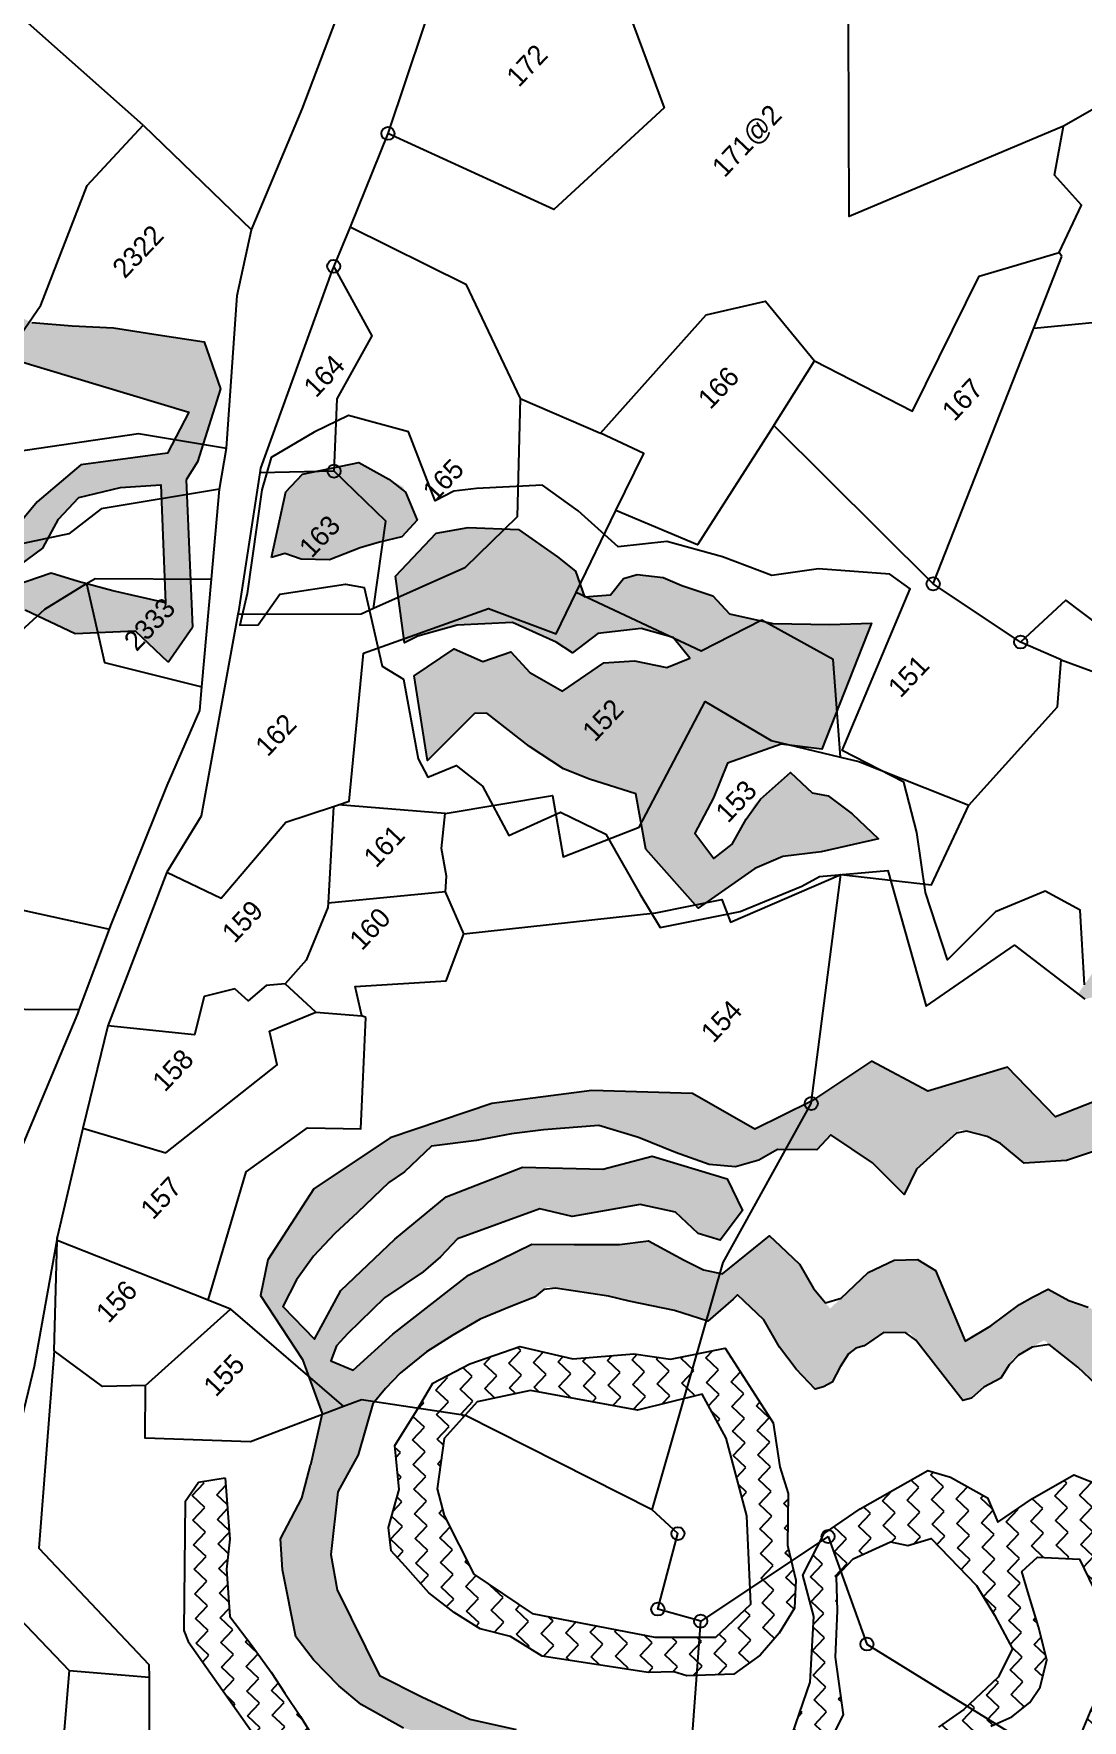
# Model space of a CAD drawing. Header units: metres. Extents: x 302352 to 308863, y 1945987 to 1951649.
# Drawn here: x 306455 to 306842, y 1949692 to 1950314 of the extents above; entities that cross this region are included whole.
import ezdxf

# ---------------------------------------------------------------- set-up
doc = ezdxf.new("R2010")
doc.units = ezdxf.units.M
for name, color, linetype in [('POLY_HATCH', 12, 'Continuous'), ('POLY_PARCEL', 6, 'Continuous'), ('POLY_ROAD', 30, 'Continuous'), ('SYM_STONE', 1, 'Continuous'), ('TEXT_PARCEL', 7, 'Continuous')]:
    doc.layers.add(name, color=color, linetype=linetype)
doc.styles.add('TEXT_MAP', font='')
doc.styles.get('TEXT_MAP').set_extended_font_data('Kruti Dev 050')
pattern_1 = [(0, (0, 0), (1.5875, 1.5875), [1.5875, -1.5875]), (90, (1.5875, 0), (-1.5875, 1.5875), [1.5875, -1.5875])]

# ---------------------------------------------------------------- blocks, each defined once
blk = doc.blocks.new('STONE')
blk.add_circle((0, 0), 0.851)
blk = doc.blocks.new('EEW')
at = {"layer": 'POLY_HATCH'}
h = blk.add_hatch(dxfattribs=at)
h.set_pattern_fill('ZIGZAG', color=256, scale=0.5, style=0)
h.set_pattern_definition(pattern_1)
h.paths.add_polyline_path([(498.7, 711.39), (493.11, 718.32), (489.25, 727.37), (485.78, 729.3), (483.47, 734.3), (484.43, 737.77), (480.77, 743.55), (479.23, 749.71), (478.44, 752.85), (476.42, 750.9), (476.92, 749.34), (476.43, 744.12), (477.61, 742.91), (480.52, 734.9), (482.98, 727.41), (494.52, 713.95), (497.4, 708.74), (498.75, 704.44), (500.73, 700.57), (503.89, 694.93), (514.63, 679.2), (514.02, 677.31), (522.48, 673.02), (521.14, 669.71), (521.01, 664.92), (521.09, 661.28), (528.46, 658.02), (532.35, 653.35), (531.72, 650.31), (539.15, 645.53), (542.71, 647.27), (544.86, 645.75), (544.98, 640.69), (545.6, 637.79), (547.88, 634.65), (556.66, 633.33), (559.83, 632.34), (563.29, 628.96), (563.86, 624.54), (567.07, 621.79), (570.39, 619.34), (578.67, 618.65), (583.07, 618.3), (584.62, 613.49), (588.59, 609.67), (588.59, 605.55), (592.43, 606.13), (601.77, 615.79), (603.69, 616.15), (609.96, 619.2), (612.04, 623.23), (609.62, 626.71), (607.28, 630.1), (604.85, 632.97), (602.51, 635.85), (601.63, 638.72), (600.4, 640.87), (599.48, 643.06), (595.64, 646.49), (593.12, 648.33), (590.57, 649.75), (588.66, 650.01), (589.75, 653.48), (590.5, 655.28), (588.89, 658.93), (587.24, 661.93), (583.95, 665.67), (582.43, 668.88), (577.64, 671.71), (573.66, 675.62), (572.83, 680.12), (566.75, 683.08), (561.92, 684.28), (558.42, 687.67), (557.6, 695.4), (554.75, 700.19), (551.1, 701.77), (549.1, 704.99), (545.97, 710.91), (542.61, 713.28), (538.79, 715.03), (536.22, 714.52), (530.89, 713.96), (528.38, 717.11), (527.61, 722.19), (523.58, 729.8), (520.72, 734.26), (515.05, 737.87), (513.33, 744.3), (509.12, 748.64), (506.95, 750.84), (506.58, 754.11), (504.24, 759.7), (498.28, 762.63), (492.44, 766.37), (488.57, 762.64), (490.39, 763.39), (496.18, 759.93), (499.84, 757.23), (500.8, 754.15), (501.57, 750.68), (502.73, 748.76), (504.66, 747.41), (507.16, 746.25), (509.48, 742.98), (510.06, 739.51), (511.02, 736.82), (514.88, 734.7), (517.96, 732.77), (520.85, 728.92), (522.39, 723.72), (522.59, 721.41), (522.97, 719.49), (522.97, 715.63), (527.02, 712.94), (528.56, 709.66), (529.14, 707.55), (531.65, 704.46), (534.82, 694.68), (537.13, 687.17), (543.49, 683.13), (546.96, 679.85), (551.59, 671.77), (559.49, 662.33), (565.66, 658.67), (571.45, 657.13), (572.41, 655.01), (572.8, 650.2), (572.8, 647.89), (577.42, 645), (580.31, 645.77), (583.21, 647.31), (587.64, 647.5), (593.62, 643.07), (597.86, 636.91), (606.41, 619.84), (602.36, 618.69), (596.19, 623.69), (590.99, 624.27), (588.29, 624.08), (584.24, 622.54), (583.85, 621.77), (588.29, 621), (591.18, 621.77), (593.88, 621.77), (597.15, 619.65), (599.85, 617.14), (592.34, 609.44), (589.83, 613.68), (588.29, 616.57), (587.13, 618.88), (583.08, 621), (579.42, 620.61), (577.49, 620.61), (571.32, 625.43), (565.35, 631.2), (564.19, 634.09), (562.26, 634.67), (560.33, 636.02), (559.18, 636.6), (553.39, 636.6), (550.12, 636.6), (548.19, 636.6), (547.8, 640.06), (547.8, 643.53), (547.23, 645.84), (546.45, 648.15), (545.68, 648.15), (542.98, 648.53), (535.77, 651.14), (535.2, 654.8), (535.2, 656.92), (532.3, 659.61), (528.64, 661.35), (525.94, 662.12), (522.67, 662.89), (524.21, 667.51), (526.14, 671.55), (523.05, 675.41), (520.16, 676.75), (516.69, 677.91), (506.86, 699.67)])
h.paths.add_polyline_path([(532.47, 711.31), (536.04, 712.08), (539.15, 711.46), (545.2, 707.12), (546.14, 704.01), (550.64, 698.58), (554.37, 692.22), (555.92, 686.94), (559.18, 683.22), (560.58, 681.36), (564.47, 680.27), (567.42, 679.49), (569.44, 676.55), (570.06, 674.22), (575.34, 668.94), (578.29, 668.01), (581.55, 663.67), (582.8, 659.79), (584.5, 657.3), (585.13, 653.11), (583.73, 650.32), (582.33, 649.7), (579.07, 648.92), (577.51, 648.15), (575.96, 649.08), (576.27, 653.27), (576.12, 655.6), (574.41, 659.63), (572.23, 661.34), (567.57, 661.49), (562.45, 663.36), (559.49, 664.75), (558.41, 669.1), (556.85, 672.82), (551.57, 679.81), (548.62, 683.84), (546.29, 685.7), (544.27, 686.94), (540.23, 688.34), (539.77, 689.89), (539.3, 692.22), (537.44, 699.82), (536.35, 703.39), (535.42, 707.12), (534.02, 708.67)], flags=16)
h = blk.add_hatch(dxfattribs=at)
h.set_pattern_fill('ZIGZAG', color=256, scale=0.5, style=0)
h.set_pattern_definition(pattern_1)
h.paths.add_polyline_path([(666.85, 473.56), (667.99, 469.15), (672.76, 465.29), (672.98, 461.26), (676.3, 460.96), (677.08, 467.05), (670.95, 471.07), (668.8, 478.87), (666.24, 480.65), (666.21, 485.59), (663.02, 488.52), (661.09, 488.92), (661.87, 492.43), (661.21, 497.94), (659.28, 501.27), (655.63, 505.75), (651.24, 506.95), (644.19, 505.63), (642.04, 508.27), (641.43, 514.07), (638.88, 520.27), (634.48, 523.72), (628.58, 525.27), (623.59, 524.55), (623.67, 523.77), (626.08, 522.19), (634.94, 517.78), (637.42, 508.58), (639.9, 504.64), (643.65, 503.54), (651.01, 504.48), (656.33, 500.86), (658.81, 492.68), (658.3, 487.25), (662.36, 483.16), (662.95, 477.49)])
h.paths.add_polyline_path([(621.37, 547.45), (616.92, 550.46), (614.21, 552.69), (611.67, 553.8), (605.47, 555.07), (606.11, 562.22), (609.13, 566.35), (607.22, 570.32), (606.26, 572.7), (605.63, 576.35), (605.15, 581.27), (604.36, 582.07), (598.31, 582.23), (603.08, 588.42), (607.38, 587.47), (608.33, 584.77), (610.72, 583.5), (610.56, 580.96), (611.35, 577.62), (615.8, 576.67), (617.87, 574.76), (619.46, 572.22), (621.53, 571.27), (621.84, 573.65), (620.41, 576.35), (617.39, 578.89), (614.53, 579.37), (614.21, 581.12), (612.78, 585.25), (609.13, 588.74), (605.95, 590.65), (604.67, 591.12), (608.49, 595.89), (613.9, 595.89), (616.28, 594.14), (619.3, 590.65), (619.94, 586.36), (620.1, 584.29), (618.98, 582.07), (620.73, 580.48), (622.64, 580.64), (623.75, 580), (625.18, 578.1), (625.82, 576.35), (627.09, 573.65), (626.93, 571.43), (629, 567.93), (632.5, 564.12), (635.2, 561.42), (623.75, 556.82), (621.53, 559.83), (616.92, 562.22), (613.74, 560.95), (610.24, 559.99), (609.76, 557.13), (611.83, 556.82), (615.89, 557.83), (620.26, 557.45), (620.26, 554.75), (621.05, 553.48), (621.37, 550.78)], flags=17)
h.paths.add_polyline_path([(613.58, 597.95), (611.51, 597.95), (609.76, 599.06), (608.17, 600.02), (605.47, 601.29), (603.72, 603.19), (603.08, 604.62), (601.97, 605.26), (607.22, 608.43), (609.44, 608.43), (613.74, 605.42), (614.9, 600.98)], flags=17)
h = blk.add_hatch(dxfattribs=at)
h.set_pattern_fill('ZIGZAG', color=256, scale=0.5, style=0)
h.set_pattern_definition(pattern_1)
h.paths.add_polyline_path([(611.84, 514.88), (617.11, 512.06), (620.3, 509.8), (620.12, 502.1), (623.12, 498.91), (628.77, 497.4), (631.4, 495.34), (635.35, 494.77), (638.17, 490.45), (637.61, 488.76), (636.85, 484.25), (640.05, 485.38), (645.44, 483.07), (647.01, 481.25), (647.95, 480.49), (649.45, 475.23), (650.21, 474.86), (652.65, 472.42), (653.97, 471.29), (654.16, 468.1), (653.97, 463.02), (659.61, 462.83), (663.56, 458.51), (664.96, 455.08), (668.69, 456.09), (670.02, 457.7), (666.3, 464.19), (662.04, 465.29), (659.4, 473.08), (650.86, 477.1), (652.08, 481.43), (651.56, 484.02), (643.73, 488.43), (641.95, 492.99), (639.23, 495.12), (629.66, 501.34), (623.95, 501.73), (625.56, 510.7), (622.77, 514.24), (614.06, 518.34), (614.33, 524.63), (607.76, 528.41), (606.22, 534), (599.8, 535.49), (594.4, 537.46), (592.86, 543.83), (586.76, 550.68), (579.63, 556.5), (571, 561.07), (562.84, 562.96), (555.24, 561.54), (552.44, 559.81), (550.84, 553.02), (548.49, 548.32), (544.34, 545.88), (541.6, 544.36), (537.59, 543.25), (535.65, 541.17), (532.06, 536.1), (531.65, 533.48), (531.51, 530.16), (531.65, 527.53), (532.75, 523.24), (533.86, 521.3), (534.55, 515.63), (540.51, 507.06), (546.46, 502.91), (548.12, 503.88), (547.87, 505.87), (546.63, 507.8), (543.86, 509.33), (540.81, 512.51), (539.71, 515.69), (537.49, 519.42), (535.97, 523.99), (534.72, 528.13), (537.77, 536.29), (539.71, 538.92), (544.27, 542.38), (548.01, 543.35), (552.3, 545.56), (555.34, 545.79), (559.09, 545.28), (561.86, 544.59), (564.63, 543.76), (567.39, 542.52), (569.47, 541.55), (570.97, 541.36), (574.18, 536.71), (575.15, 535.05), (577.36, 531.45), (578.75, 528.55), (581.79, 528.27), (582.35, 528.27), (582.35, 524.95), (581.52, 522.19), (581.1, 519.7), (580.96, 517.21), (581.65, 516.79), (582.48, 516.52), (585.16, 517.25), (586.22, 517.07), (586.91, 516.66), (588.99, 516.24), (590.64, 514.43), (589.46, 506.71), (590.15, 506.29), (591.67, 506.15), (593.33, 505.6), (595.47, 506.03), (598.54, 505.11), (598.87, 501.18), (598.87, 496.61), (598.59, 494.54), (603.86, 493.57), (606.49, 494.12), (610.12, 493.98), (611.89, 492.88), (612.58, 491.22), (613.27, 489.97), (613.27, 487.07), (612.44, 485.96), (612.3, 483.75), (613.82, 480.85), (617.01, 480.15), (618.25, 480.43), (618.95, 478.91), (620.47, 476.56), (626.65, 474.24), (632.16, 469.98), (634.62, 462.38), (641.7, 460.5), (645.48, 455.64), (645.86, 452.09), (655.93, 451.43), (659.2, 450.93), (660.56, 454.53), (659.99, 454.91), (658.3, 455.66), (653.79, 455.85), (649.46, 455.47), (649.46, 457.35), (649.27, 458.1), (649.09, 460.17), (648.9, 461.67), (648.33, 462.61), (647.77, 464.11), (642.88, 464.3), (640.62, 465.99), (638.75, 467.86), (638.55, 471.63), (637.99, 473.32), (635.92, 474.26), (631.41, 478.58), (627.08, 478.95), (623.51, 479.89), (622.57, 481.58), (621.44, 482.34), (619.94, 482.71), (618.81, 482.71), (616.36, 482.71), (616.55, 484.97), (616.93, 488.72), (615.99, 493.61), (615.23, 494.92), (613.17, 497.37), (606.96, 496.99), (602.93, 496.19), (603.5, 500.51), (604.06, 502.21), (603.5, 504.27), (602.74, 505.96), (602.18, 508.03), (600.67, 508.59), (599.36, 508.97), (596.16, 509.53), (593.53, 510.28), (596.35, 516.67), (595.97, 518.55), (594.47, 520.05), (592.02, 520.99), (587.25, 521.26), (587.51, 523.62), (588.26, 526.07), (588.26, 529.82), (582.81, 530.57), (581.87, 532.08), (581.3, 533.96), (580.36, 537.53), (578.29, 539.22), (575.47, 542.22), (572.84, 545.04), (566.82, 547.29), (558.17, 548.61), (553.28, 548.99), (552.53, 551.05), (553.85, 551.62), (555.35, 551.62), (560.05, 551.43), (564.19, 550.49), (566.26, 550.3), (568.51, 550.3), (575.66, 546.73), (577.17, 544.1), (582.24, 540.34), (583.94, 537.53), (583.94, 534.71), (584.88, 532.83), (588.26, 533.2), (589.39, 536.21), (586.19, 542.6), (582.24, 545.04), (577.35, 550.49), (570.58, 553.68), (564.57, 554.43), (557.8, 554.81), (552.91, 553.49), (553.09, 557.63), (555.73, 558.38), (558.36, 558.76), (561.18, 558.76), (564, 558.57), (567.95, 558.38), (569.64, 558), (573.03, 557.82), (576.23, 555.19), (578.86, 553.31), (581.12, 551.43), (584.88, 548.05), (586.57, 544.66), (587.89, 541.28), (589.2, 538.28), (590.71, 536.4), (592.59, 535.27), (594.47, 534.71), (596.91, 532.08), (598.79, 532.08), (599.55, 527.57), (599.43, 523.52), (601.87, 524.27), (607.22, 523.86), (608.78, 521.05), (609.02, 517.51)])
h = blk.add_hatch(dxfattribs=at)
h.set_pattern_fill('ZIGZAG', color=256, scale=0.5, style=0)
h.set_pattern_definition(pattern_1)
h.paths.add_polyline_path([(599.12, 478.81), (599.26, 481.16), (599.39, 483.65), (597.6, 485.86), (596.07, 486.28), (592.2, 486.83), (591.64, 488.49), (592.61, 491.95), (591.5, 494.72), (587.35, 495.96), (583.61, 496.79), (584.58, 499), (583.61, 502.74), (582.64, 504.67), (575.86, 506.75), (571.98, 507.58), (567.9, 506.38), (565.82, 503.06), (561.25, 499.19), (556.68, 497.11), (553.36, 496.97), (548.79, 497.94), (543.81, 500.16), (540.21, 501.4), (535.78, 503.2), (533.56, 505.96), (530.52, 507.62), (527.89, 512.33), (527.06, 516.06), (526.09, 518.69), (525.82, 524.58), (525.82, 526.38), (526.51, 528.73), (527.07, 530.8), (527.62, 533.29), (528.17, 535.5), (528.73, 538.41), (529.28, 541.73), (532.19, 544.91), (534.4, 546.57), (538.14, 550.69), (536.18, 552.21), (534.06, 551.86), (525.46, 543.91), (525.02, 542.92), (522.93, 532.54), (522.25, 532.78), (522.14, 527.57), (522.14, 522.87), (521.59, 517.06), (524.22, 511.11), (526.3, 505.44), (529.9, 503.37), (534.19, 500.46), (537.37, 499.36), (540.28, 497.56), (546.79, 494.79), (548.31, 493.82), (556.06, 493.41), (561.18, 494.93), (564.51, 499.08), (567.69, 501.85), (569.91, 504.06), (572.12, 504.06), (575.58, 502.68), (576.41, 501.29), (578.35, 500.19), (578.07, 494.24), (577.24, 491.2), (576.14, 487.88), (573.37, 487.05), (569.08, 487.32), (566.31, 487.88), (563.4, 484.84), (562.85, 483.04), (561.05, 481.1), (558.97, 479.72), (556.34, 479.86), (553.43, 480.82), (552.63, 477.3), (554.57, 475.92), (559.28, 475.64), (564.95, 476.89), (568.69, 480.9), (569.66, 484.49), (571.6, 483.66), (573.67, 483.39), (575.33, 483.66), (577.55, 484.91), (579.21, 487.53), (580.87, 490.44), (581.84, 492.1), (583.78, 491.96), (586.27, 489.06), (584.89, 485.46), (580.18, 479.93), (576.86, 478.82), (574.64, 477.99), (572.98, 477.58), (569.93, 475.64), (567.72, 471.77), (565.64, 469.56), (562.32, 467.48), (558.31, 466.24), (556.37, 468.17), (555.4, 469.97), (553.18, 471.49), (549.86, 470.8), (549.17, 471.08), (547.09, 472.32), (546.62, 468.31), (551.35, 468.02), (555.71, 463.99), (556.79, 463.36), (558.65, 462.34), (560.41, 462.25), (565.15, 464.48), (567.66, 468.1), (569.89, 470.98), (571.01, 473.12), (573.33, 473.77), (577.15, 474.51), (579.01, 474.05), (582.26, 477.2), (584.77, 479.15), (585.7, 481.57), (586.72, 483.33), (588.12, 483.89), (589.42, 483.7), (592.11, 483.52), (593.14, 482.31), (593.42, 481.01), (594.07, 478.5), (591.37, 475.9), (588.02, 473.58), (585.51, 471.91), (584.21, 470.7), (582.63, 470.05), (580.12, 469.03), (577.89, 469.22), (576.77, 468.84), (573.43, 467.54), (571.01, 466.15), (569.06, 465.04), (567.48, 464.85), (566.73, 463.27), (566.46, 460.95), (565.25, 457.98), (564.13, 456.86), (560.23, 456.68), (557.81, 457.14), (555.11, 458.91), (554.74, 458.79), (553.47, 451.87), (553.39, 450.56), (560.48, 451.63), (563.62, 452.07), (567.36, 457.07), (568.5, 461.73), (569.01, 463.79), (572.68, 463.24), (583.29, 465.03), (585.52, 465.3), (591.8, 471.68), (593.41, 474.35), (596.88, 472.77), (600.55, 473.46), (603.88, 469.28), (607.07, 467.63), (611.98, 467.01), (614.97, 463.17), (618.3, 464.2), (618.4, 464.33), (617.71, 466.85), (616.33, 468.93), (612.31, 470.03), (610.93, 470.03), (608.02, 469.62), (609.36, 472.86), (608.12, 475.08), (606.73, 476.87), (603.69, 477.98), (600.78, 477.98)])
h = blk.add_hatch(dxfattribs=at)
h.set_pattern_fill('ZIGZAG', color=256, scale=0.5, style=0)
h.set_pattern_definition(pattern_1)
h.paths.add_polyline_path([(572.37, 512.47), (573.62, 514.69), (576.11, 517.87), (578.05, 525.75), (573.9, 528.65), (571.96, 531.42), (567.81, 535.15), (565.31, 539.44), (561.02, 541.65), (557.42, 542.9), (554.38, 542.21), (550.92, 541.52), (548.29, 538.47), (545.1, 536.81), (543.72, 535.15), (543.58, 533.22), (543.3, 530.04), (543.58, 527.13), (544.13, 524.37), (545.52, 521.88), (546.21, 518.56), (551.75, 510.54), (553.41, 508.88), (553.96, 507.77), (557.01, 504.73), (559.91, 504.18), (562.55, 504.31), (565.18, 504.87), (567.11, 506.53), (568.91, 509.29)])
h.paths.add_polyline_path([(562.71, 508), (558.35, 508.26), (554.52, 512.31), (548.39, 521.9), (547.34, 528.23), (549.36, 533.86), (550.7, 535.98), (554.48, 538.67), (558.95, 538.79), (563.05, 535.98), (568.46, 527.67), (573.56, 524.36), (572.15, 520.05), (568.3, 513.8)], flags=16)
for points in [[(602.51, 635.85), (604.85, 632.97), (607.28, 630.1), (609.62, 626.71), (612.04, 623.23), (609.96, 619.2), (603.69, 616.15), (601.77, 615.79)], [(597.86, 636.91), (606.41, 619.84), (602.36, 618.69), (596.19, 623.69), (590.99, 624.27), (588.29, 624.08)], [(583.85, 621.77), (588.29, 621), (591.18, 621.77), (593.88, 621.77), (597.15, 619.65), (599.85, 617.14), (592.34, 609.44), (589.83, 613.68), (588.29, 616.57), (587.13, 618.88), (583.08, 621)], [(588.59, 605.55), (588.59, 609.67), (584.62, 613.49), (583.07, 618.3)], [(601.77, 615.79), (592.43, 606.13)], [(624.59, 524.69), (629.27, 529.63), (628.33, 533.14), (623.87, 535.15), (617.69, 535.32), (620.77, 541), (624.19, 545.31), (626.69, 549.33), (624.93, 555.41), (639.88, 561.02), (639.6, 563.29), (635.49, 568.34), (632.11, 571.02), (630.28, 575.45), (627.78, 580.09), (624.4, 582.98), (624.27, 587.88), (623.73, 591.85), (619.37, 596.02), (617.79, 597.36), (615.96, 597.98), (618.88, 604.06), (616.22, 609.06), (612.94, 610.3), (608.58, 611.54), (605.87, 610.14), (598.08, 604.63), (595.52, 603.13), (596.68, 601.95), (600.07, 602.41), (604.84, 598.7), (605.79, 597.26), (601.71, 591.15), (602.18, 588.92), (597.84, 582.97), (597.23, 581.18), (599.76, 580.02), (600.05, 576.98), (598.42, 572.15), (601.44, 570.94), (603.21, 570.18), (604.6, 565.8), (602.78, 559.81), (601.82, 556.37), (607.89, 552.07), (613.42, 549.57), (615.18, 549.03), (619.85, 544.86), (613.27, 533.84), (622.84, 531.79), (623.67, 523.77)], [(588.59, 605.55), (592.43, 606.13)], [(622.77, 514.24), (614.06, 518.34), (614.33, 524.63), (607.76, 528.41), (606.22, 534), (599.8, 535.49), (594.4, 537.46), (592.86, 543.83), (586.76, 550.68), (579.63, 556.5), (571, 561.07), (562.84, 562.96), (555.24, 561.54), (552.44, 559.81), (550.84, 553.02), (548.49, 548.32), (544.34, 545.88)], [(617.11, 512.06), (611.84, 514.88), (609.02, 517.51), (608.83, 520.32), (608.46, 521.64), (607.52, 523.33), (606.76, 523.89), (601.87, 524.27), (599.43, 523.52), (599.55, 527.57), (598.79, 532.08), (596.91, 532.08), (594.47, 534.71), (592.59, 535.27), (590.71, 536.4), (589.2, 538.28), (587.89, 541.28), (586.57, 544.66), (584.88, 548.05), (581.12, 551.43), (578.86, 553.31), (576.23, 555.19), (573.03, 557.82), (569.64, 558), (567.95, 558.38), (564, 558.57), (561.18, 558.76), (558.36, 558.76), (555.73, 558.38), (553.09, 557.63), (552.91, 553.49), (557.8, 554.81), (564.57, 554.43), (570.58, 553.68), (577.35, 550.49), (582.24, 545.04), (586.19, 542.6), (589.39, 536.21), (588.26, 533.2), (584.88, 532.83), (583.94, 534.71), (583.94, 537.53), (582.24, 540.34), (577.17, 544.1), (575.66, 546.73), (568.51, 550.3), (566.26, 550.3), (564.19, 550.49), (560.05, 551.43), (555.35, 551.62), (553.85, 551.62), (552.53, 551.05), (553.28, 548.99), (558.17, 548.61), (566.82, 547.29), (572.84, 545.04), (575.47, 542.22), (578.29, 539.22), (580.36, 537.53), (581.3, 533.96), (581.87, 532.08), (582.81, 530.57), (588.26, 529.82), (588.26, 528.51), (588.26, 526.07), (587.51, 523.62), (587.32, 521.93), (588.64, 521.18), (592.02, 520.99), (594.47, 520.05), (595.97, 518.55), (596.35, 516.67), (593.53, 510.28), (596.16, 509.53), (599.36, 508.97), (600.67, 508.59), (602.18, 508.03), (602.74, 505.96), (603.5, 504.27)], [(538.14, 550.69), (536.18, 552.21), (534.06, 551.86), (525.46, 543.91), (525.02, 542.92), (522.93, 532.54), (522.25, 532.78)], [(538.14, 550.69), (534.4, 546.57), (532.19, 544.91), (529.28, 541.73), (528.73, 538.41), (528.17, 535.5), (527.62, 533.29), (527.07, 530.8), (526.51, 528.73)], [(556.68, 497.11), (561.25, 499.19), (565.82, 503.06), (567.9, 506.38), (571.98, 507.58), (575.86, 506.75), (582.64, 504.67), (583.61, 502.74), (584.58, 499), (583.61, 496.79), (587.35, 495.96), (591.5, 494.72), (592.61, 491.95)], [(598.87, 496.61), (598.87, 501.18), (598.59, 504.5), (597.35, 505.46), (595.96, 505.88), (594.72, 505.88), (593.33, 505.6), (591.67, 506.15), (590.15, 506.29), (589.46, 506.71), (590.51, 513.61), (590.38, 514.72), (588.99, 516.24), (586.91, 516.66), (586.22, 517.07), (585.39, 517.21), (584.01, 516.93), (582.48, 516.52), (581.65, 516.79), (580.96, 517.21), (581.1, 519.7), (581.52, 522.19), (582.35, 524.95), (582.35, 528.27), (581.79, 528.27), (578.75, 528.55), (577.36, 531.45), (575.15, 535.05), (574.18, 536.71), (571.41, 540.72), (570.58, 541.41), (569.47, 541.55), (567.39, 542.52), (564.63, 543.76), (561.86, 544.59), (559.09, 545.28), (556.04, 545.7), (554.1, 545.7), (552.3, 545.56), (548.01, 543.35), (544.27, 542.38), (539.71, 538.92), (537.77, 536.29), (534.72, 528.13), (535.97, 523.99), (537.49, 519.42), (539.71, 515.69)], [(532.75, 523.24), (531.65, 527.53), (531.51, 530.16), (531.65, 533.48), (532.06, 536.1), (535.65, 541.17), (537.59, 543.25), (541.6, 544.36), (544.34, 545.88)], [(556.06, 493.41), (561.18, 494.93), (564.51, 499.08), (567.69, 501.85), (569.91, 504.06), (572.12, 504.06), (575.58, 502.68), (576.41, 501.29), (578.35, 500.19), (578.07, 494.24), (577.24, 491.2), (576.14, 487.88), (573.37, 487.05), (569.08, 487.32), (566.31, 487.88)], [(569.66, 484.49), (571.6, 483.66), (573.67, 483.39), (575.33, 483.66), (577.55, 484.91), (579.21, 487.53), (580.87, 490.44), (581.84, 492.1), (583.78, 491.96), (586.27, 489.06), (584.89, 485.46), (580.18, 479.93), (576.86, 478.82), (574.64, 477.99)]]:
    blk.add_lwpolyline(points, dxfattribs=at)
for points in [[(601.97, 605.26), (607.22, 608.43), (609.44, 608.43), (613.74, 605.42), (614.53, 602.4), (614.69, 600.49), (613.58, 597.95), (611.51, 597.95), (609.76, 599.06), (608.17, 600.02), (605.47, 601.29), (603.72, 603.19), (603.08, 604.62)], [(608.49, 595.89), (613.9, 595.89), (616.28, 594.14), (619.3, 590.65), (619.94, 586.36), (620.1, 584.29), (618.98, 582.07), (620.73, 580.48), (622.64, 580.64), (623.75, 580), (625.18, 578.1), (625.82, 576.35), (627.09, 573.65), (626.93, 571.43), (629, 567.93), (632.5, 564.12), (635.2, 561.42), (623.75, 556.82), (621.53, 559.83), (616.92, 562.22), (613.74, 560.95), (610.24, 559.99), (609.76, 557.13), (611.83, 556.82), (614.37, 557.45), (616.6, 557.77), (620.26, 557.45), (620.26, 554.75), (621.05, 553.48), (621.37, 550.78), (621.37, 547.45), (616.92, 550.46), (614.21, 552.69), (611.67, 553.8), (605.47, 555.07), (606.11, 562.22), (609.13, 566.35), (607.22, 570.32), (606.26, 572.7), (605.63, 576.35), (605.15, 581.27), (604.36, 582.07), (598.31, 582.23), (603.08, 588.42), (607.38, 587.47), (608.33, 584.77), (610.72, 583.5), (610.56, 580.96), (611.35, 577.62), (615.8, 576.67), (617.87, 574.76), (619.46, 572.22), (621.53, 571.27), (621.84, 573.65), (620.41, 576.35), (617.39, 578.89), (614.53, 579.37), (614.21, 581.12), (612.78, 585.25), (609.13, 588.74), (605.95, 590.65), (604.67, 591.12)], [(551.75, 510.54), (546.21, 518.56), (545.52, 521.88), (544.13, 524.37), (543.58, 527.13), (543.3, 530.04), (543.58, 533.22), (543.72, 535.15), (545.1, 536.81), (548.29, 538.47), (550.92, 541.52), (554.38, 542.21), (557.42, 542.9), (561.02, 541.65), (565.31, 539.44), (567.81, 535.15), (571.96, 531.42), (573.9, 528.65), (578.05, 525.75), (576.11, 517.87), (573.62, 514.69), (572.37, 512.47), (568.91, 509.29), (567.11, 506.53), (565.18, 504.87), (562.55, 504.31), (559.91, 504.18), (557.01, 504.73), (553.96, 507.77), (553.41, 508.88)], [(549.36, 533.86), (547.34, 528.23), (548.39, 521.9), (554.52, 512.31), (558.35, 508.26), (562.71, 508), (568.3, 513.8), (572.15, 520.05), (573.56, 524.36), (568.46, 527.67), (563.05, 535.98), (558.95, 538.79), (554.48, 538.67), (550.7, 535.98)]]:
    blk.add_lwpolyline(points, close=True, dxfattribs=at)
at = {"layer": 'POLY_PARCEL'}
for points in [[(622.56, 640.82), (621.67, 668.56), (622.23, 708.63)], [(591.7, 634.41), (604.23, 636.33), (615.06, 640.77), (622.56, 640.82)], [(622.56, 640.82), (622.42, 627.11)], [(591.7, 634.41), (593.01, 628.83), (601.88, 621.84), (606.41, 615.09)], [(603.23, 612.99), (594.52, 619.6), (590.87, 620.17), (576.62, 630.03)], [(665.86, 626.77), (656.34, 607.41), (642.71, 608.36), (637.34, 624.11)], [(565.4, 621.77), (565.18, 619.99), (571.13, 615.15), (578.56, 617.48), (584.36, 617.05), (588.67, 615.88)], [(611.61, 606.53), (616.59, 610.84), (622.96, 612.5), (625.15, 619.38)], [(628.79, 620.77), (632.24, 609.52), (628.08, 598.77)], [(588.67, 615.88), (584.58, 609.75), (589.05, 601.78)], [(588.67, 615.88), (589.55, 615.64), (596.78, 607.89)], [(559.99, 589.68), (553.2, 596.97), (552.18, 605.36), (547.04, 611.78), (552.91, 613.34), (560.35, 604.16), (567.24, 592.74)], [(611.61, 606.53), (606.84, 611.34)], [(604.99, 595.32), (611.54, 599.97), (611.61, 606.53)], [(604.99, 595.32), (603.84, 595.8), (596.1, 603.92)], [(680.12, 579.84), (660.73, 588.38), (673.48, 600.52)], [(628.08, 598.77), (620.04, 591.55), (613.4, 591.82), (604.99, 595.32)], [(628.08, 598.77), (630.82, 591.28)], [(589.8, 585.35), (590.71, 584.86), (601.42, 593.18), (612.21, 587.71), (614.76, 581.65), (618.74, 582.91)], [(574.58, 592.5), (576.27, 587.28), (585.36, 587.74), (589.38, 585.58)], [(630.82, 591.28), (645.28, 591.68), (649.87, 588.61), (649.01, 581.62)], [(626.64, 585.42), (632.18, 587.11), (630.82, 591.28)], [(574.61, 577.67), (573.32, 578.83), (571.16, 579.06), (571.13, 580.69), (568.71, 582.24), (565.56, 580.49), (560.73, 586.78)], [(589.38, 585.58), (582.64, 579.88)], [(589.38, 585.58), (589.8, 585.35)], [(595.92, 577.74), (589.8, 585.35)], [(618.74, 582.91), (626.64, 585.42)], [(642.17, 580.26), (629.49, 577.87), (626.64, 585.42)], [(624.39, 555.1), (630.39, 561.69), (628.54, 568.88), (622.69, 570.96), (618.74, 582.91)], [(552.39, 582.04), (555.94, 574.99), (568.74, 573.13), (570.5, 575.75), (574.65, 573.86)], [(642.17, 580.26), (649.01, 581.62)], [(649.01, 581.62), (651.79, 571.99), (664.93, 576.02), (671.5, 572.22)], [(582.64, 579.88), (582.35, 579.63), (577.5, 577.77), (574.61, 577.67)], [(590.74, 572.83), (582.64, 579.88)], [(641.67, 559.81), (642.17, 580.26)], [(671.5, 572.22), (676.02, 573.71), (676.32, 577.37), (680.12, 579.84)], [(686.82, 577.8), (680.12, 579.84)], [(535.86, 569.98), (543.35, 576.71)], [(543.35, 576.71), (543.34, 576.74)], [(543.35, 576.71), (543.54, 576.88)], [(548.85, 562.96), (543.35, 576.71)], [(574.65, 573.86), (574.61, 577.67)], [(590.74, 572.83), (591.83, 573.73), (593.36, 575.78), (595.92, 577.74)], [(595.92, 577.74), (603.81, 571.77), (600.43, 567.2), (607.16, 564.05), (619.6, 567.53), (621.16, 560.74), (624.39, 555.1)], [(574.65, 573.86), (577.3, 570.61)], [(577.3, 570.61), (578.83, 572.87), (584.9, 567.2), (589.11, 568.96)], [(589.11, 568.96), (590.74, 572.83)], [(664.88, 569.15), (671.41, 571.78)], [(671.41, 571.78), (671.5, 572.22)], [(548.85, 562.96), (559.73, 568.49), (566.47, 567.17), (569.74, 563.58), (577.44, 570.21)], [(577.44, 570.21), (577.3, 570.61)], [(535.86, 569.98), (521.82, 558.66), (521.03, 544.08), (520.2, 543.29)], [(539.28, 561.79), (536.52, 564.57), (535.86, 569.98)], [(589.11, 568.96), (602.54, 557.58), (607.53, 554.05), (606.57, 552.04), (616.65, 547.72)], [(641.67, 559.81), (664.88, 569.15)], [(664.88, 569.15), (671.31, 563.56), (668.77, 557.39), (670.09, 546.44), (675.22, 539.98)], [(549.66, 560.94), (548.85, 562.96)], [(550.28, 547.35), (542.13, 551.3), (535.78, 558.49), (539.28, 561.79)], [(539.28, 561.79), (549.66, 560.94)], [(549.66, 560.94), (550.28, 547.35)], [(643.29, 550.37), (641.67, 559.81)], [(624.39, 555.1), (625.25, 553.61), (629.26, 543.58)], [(644.65, 546.56), (643.29, 550.37)], [(675.22, 539.98), (670.5, 538.9), (667.08, 535.36), (660.75, 534), (659.25, 536.09), (655.57, 536.45), (653.15, 544.17), (649.53, 544.14), (648.9, 550), (643.29, 550.37)], [(515.62, 548.99), (520.2, 543.29)], [(562.78, 520.44), (557.32, 538.7), (551.87, 546.58), (550.28, 547.35)], [(562.78, 520.44), (583.6, 531.24), (599.63, 535.35), (616.65, 547.72)], [(616.65, 547.72), (621.64, 541.09), (629.26, 543.58)], [(629.26, 543.58), (641.3, 543.87), (644.65, 546.56)], [(644.65, 546.56), (650.26, 533.53), (659.86, 505.92)], [(520.2, 543.29), (497.75, 521.93)], [(558.44, 510.26), (556.56, 513.86), (562.81, 517.25), (562.78, 520.44)], [(532.81, 472.85), (549.62, 483.11), (551.01, 495.78), (547.08, 499.18), (546.98, 500.92), (558.44, 510.26)], [(572.02, 507.13), (558.44, 510.26)], [(572.02, 507.13), (567.33, 497.82), (573.61, 467.44)]]:
    blk.add_lwpolyline(points, dxfattribs=at)
at = {"layer": 'POLY_ROAD'}
for points in [[(622.42, 627.11), (633.57, 631.3), (657.16, 641.16)], [(665.86, 626.77), (655.89, 632.72), (637.34, 624.11)], [(606.41, 615.09), (617.17, 623.93), (622.42, 627.11)], [(637.34, 624.11), (628.79, 620.77)], [(625.15, 619.38), (624.64, 619.19), (607.2, 611.59), (606.84, 611.34)], [(628.79, 620.77), (625.15, 619.38)], [(603.23, 612.99), (606.41, 615.09)], [(596.78, 607.89), (603.23, 612.99)], [(606.84, 611.34), (596.34, 604.07), (596.1, 603.92)], [(589.05, 601.78), (596.78, 607.89)], [(596.1, 603.92), (580.44, 593.74), (574.58, 592.5)], [(567.24, 592.74), (567.54, 592.87), (580.36, 597.91), (587.35, 600.43), (589.05, 601.78)], [(559.99, 589.68), (567.24, 592.74)], [(574.58, 592.5), (560.73, 586.78)], [(541.68, 582.78), (559.64, 589.52), (559.99, 589.68)], [(560.73, 586.78), (552.39, 582.04)], [(552.39, 582.04), (543.54, 576.88)], [(543.34, 576.74), (533.58, 570.34), (516.18, 560.39), (515.62, 548.99)], [(543.54, 576.88), (543.34, 576.74)], [(515.62, 548.99), (495.1, 532.6)]]:
    blk.add_lwpolyline(points, dxfattribs=at)
at = {"layer": 'SYM_STONE', "ltscale": 10, "xscale": 0.7, "yscale": 0.7, "zscale": 0.7}
for p in [(637.34, 624.11), (625.15, 619.38), (611.61, 606.53), (641.67, 559.81), (643.29, 550.37), (599.63, 535.35), (562.81, 517.25), (556.56, 513.86), (558.44, 510.26), (572.02, 507.13), (567.33, 497.82)]:
    blk.add_blockref('STONE', p, dxfattribs=at)
at = {"layer": 'TEXT_PARCEL', "style": 'TEXT_MAP'}
for s, p in [('2322', (611.2, 632.38)), ('172', (648.54, 618.27)), ('164', (615.29, 612.27)), ('2333', (587.25, 608.27)), ('163', (604.39, 602.52)), ('171@2', (655.43, 599)), ('165', (615.86, 597.86)), ('162', (588.5, 592.99)), ('166', (639.21, 585.42)), ('159', (574.06, 583.52)), ('158', (559.86, 578.81)), ('161', (587.93, 578.86)), ('160', (581.56, 574.62)), ('157', (550.66, 571.6)), ('152', (609.96, 572.26)), ('167', (653.69, 568.52)), ('156', (541.03, 568.07)), ('153', (612.93, 558.36)), ('155', (542.87, 556.34)), ('151', (632.01, 554.77)), ('154', (597.45, 545.56))]:
    blk.add_text(s, height=1.8, dxfattribs=at).set_placement(p)
blk = doc.blocks.new('fffgfhggfsdsf')
at = {"layer": 'POLY_HATCH', "xscale": 4.053242788506674, "yscale": 4.053242788506674, "zscale": 4.053242788506674, "rotation": 46.59836237906222}
blk.add_blockref('EEW', (306648.66, 1946662.58), dxfattribs=at)

msp = doc.modelspace()

# ---------------------------------------------------------------- block references
msp.add_blockref('fffgfhggfsdsf', (0, 0))

doc.saveas('drawing.dxf')
